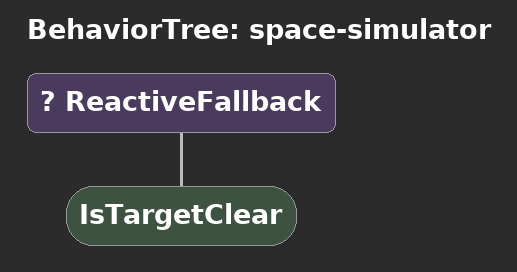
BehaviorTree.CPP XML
<?xml version="1.0" encoding="UTF-8"?>
<root BTCPP_format="4">
  <BehaviorTree ID="space-simulator">
    <ReactiveFallback>
      <IsTargetClear/>
    </ReactiveFallback>
  </BehaviorTree>

</root>
